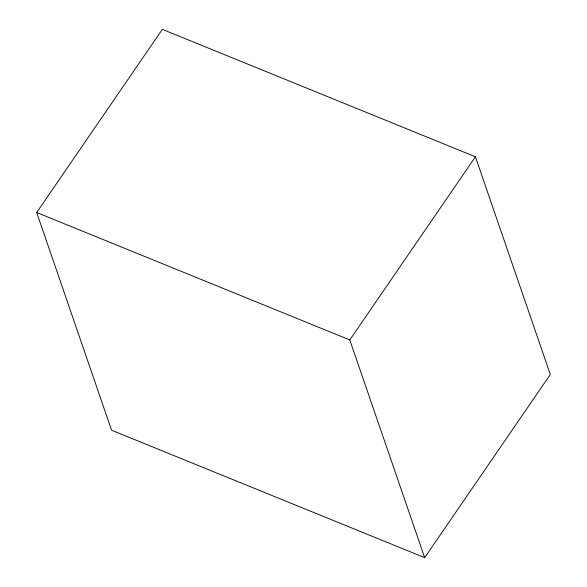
<?xml version="1.0" encoding="UTF-8"?>
<svg xmlns="http://www.w3.org/2000/svg" width="587" height="587" viewBox="0 0 587 587"><rect width="100%" height="100%" fill="white"/><g stroke="black" fill="none" stroke-linecap="round" stroke-linejoin="round"><path stroke-width="0.88" d="M36.695 212.509L162.335 29.35L475.426 156.788L550.305 374.491L424.665 557.65L111.574 430.212L36.695 212.509L349.786 339.954L424.665 557.65M349.786 339.954L475.426 156.788"/></g></svg>
